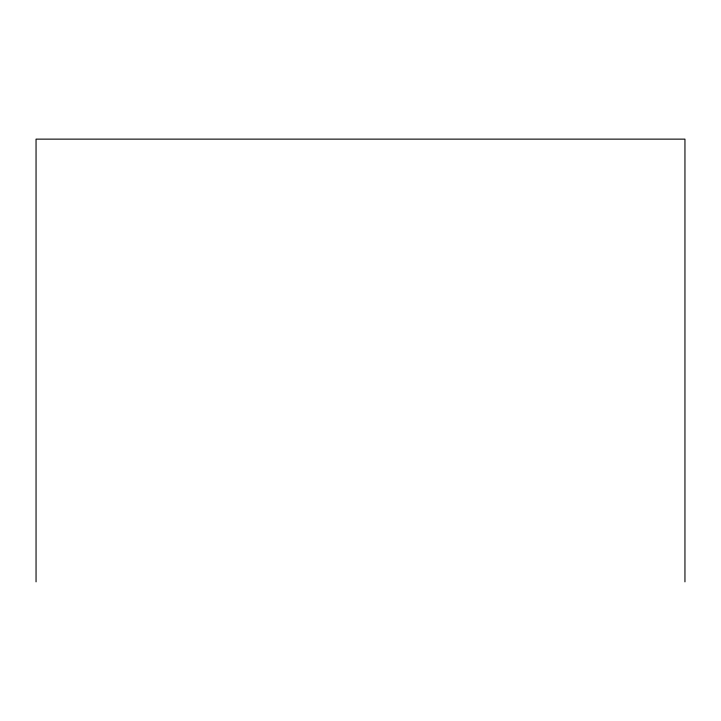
<?xml version="1.0" encoding="UTF-8"?>
<svg xmlns="http://www.w3.org/2000/svg" width="721" height="721" viewBox="0 0 721 721"><rect width="100%" height="100%" fill="white"/><g stroke="black" fill="none" stroke-linecap="round" stroke-linejoin="round"><path stroke-width="1.08" d="M684.95 581.865L684.95 139.135L36.05 139.135L36.05 581.865"/></g></svg>
